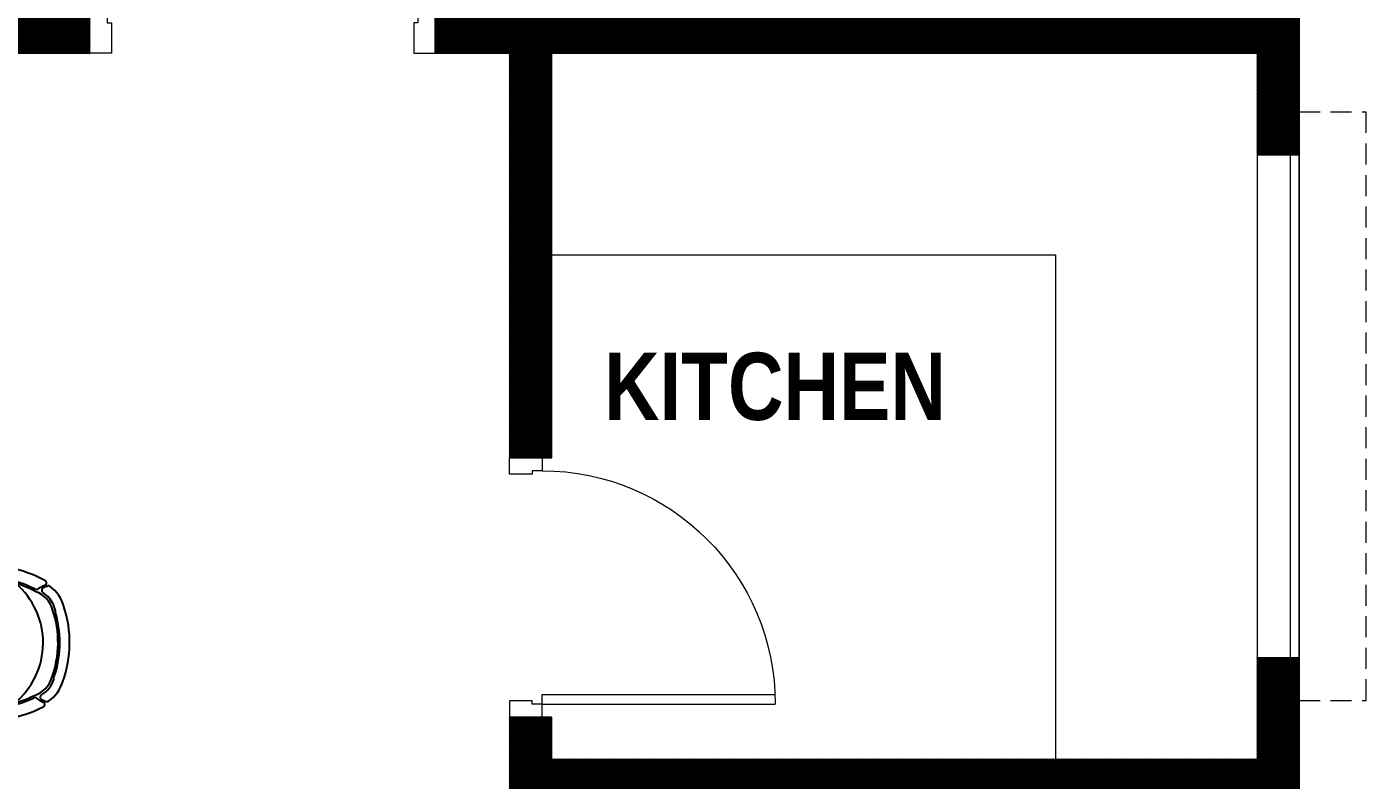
# Model space of a CAD drawing. Header units: feet. Extents: x 36275 to 37218, y -947 to -334.
# Drawn here: x 36773.8 to 36933.3, y -640.4 to -550.8 of the extents above; entities that cross this region are included whole.
import ezdxf

# ---------------------------------------------------------------- set-up
doc = ezdxf.new("R2010")
doc.units = ezdxf.units.FT
doc.header["$MEASUREMENT"] = 0
doc.linetypes.add('ACAD_ISO14W100', pattern=[24, 12, -3, 0, -3, 0, -3, 0, -3])
doc.linetypes.add('HIDDEN', pattern=[0.375, 0.25, -0.125])
for name, color, linetype, lineweight in [('DOOR', 1, 'Continuous', 15), ('SLAB LINE', 50, 'Continuous', 30), ('text', 6, 'Continuous', 25), ('wall', 7, 'Continuous', 40), ('Wall_SYN', 7, 'Continuous', 35), ('window', 116, 'Continuous', 20)]:
    doc.layers.add(name, color=color, linetype=linetype, lineweight=lineweight)
doc.layers.add('FUR', color=183, linetype='Continuous')
doc.layers.add('FURN', color=171, linetype='Continuous')
doc.styles.get("Standard").update_dxf_attribs({"font": 'swisscb.ttf'})
pattern_1 = [(45, (0, 0), (-0.08838834764831845, 0.08838834764831845), [])]

# ---------------------------------------------------------------- blocks, each defined once
blk = doc.blocks.new('DOOR40')
at = {"layer": 'DOOR'}
for p, q in [((2, 5), (2, 40.99999999999977)), ((3.5, 5), (3.500000000003638, 40.96873642484502)), ((2, 5), (3.5, 5))]:
    blk.add_line(p, q, dxfattribs=at)
for points in [[(2, 5), (2, 3.5), (2.5, 3.5), (2.5, 0), (0, 0), (0, 5), (2, 5)], [(38, 5), (38, 3.5), (37.5, 3.5), (37.5, 0), (40, 0), (40, 5), (38, 5)]]:
    blk.add_lwpolyline(points, dxfattribs=at)
blk.add_arc((2, 5), 36, 0, 90, dxfattribs=at)
blk = doc.blocks.new('A$C64AA05FE')
at = {"layer": 'FUR', "color": 30}
blk.add_line((0.009416436671017436, 14.8839235346353), (0.1197413237860019, 5.35406651226765), dxfattribs=at)
for centre, radius, start, end in [((5.116767038711259, 15.20003741483777), 5.117124012311482, 99.15559026155806, 183.5417415923794), ((4.580357597678812, 18.52827266087513), 1.745939511078038, 18.99769172631316, 99.15559026155806), ((7.553862121138081, 19.80074040084253), 0.3437520677722433, 101.0388801752335, 223.4336495570589), ((13.51383526482823, 25.44344092777862), 8.55114806833885, 223.4336495570589, 231.9867686454698), ((9.145627782136216, 4.551491954491553), 15.67453169423328, 61.37567480274993, 96.07039326285026), ((7.607353712110125, 19.90168864958503), 1.594341378103208, 210.3279297367418, 295.2966255027745), ((8.98480024798846, 4.891516342122827), 13.83439606323555, 61.63115322231874, 93.05431775686998), ((8.987240648886655, 4.886414754273915), 13.59178389016592, 61.47683689174037, 92.94630059327312), ((6.169236320762138, 10.13548790959283), 10.25972968741664, 309.6116634892381, 49.31520251110173), ((18.46055638158941, 13.08621327756225), 4.924498400164897, 111.4673900056995, 126.1130145241165), ((16.53252623071967, 17.9889842012675), 0.3437520677722433, 291.4673900056995, 69.17404960007703), ((17.16068886850371, 17.25921745913763), 0.3437520677722433, 52.81267797886367, 107.3015200114097), ((14.36597916552455, 13.57563118196811), 3.437520677722433, 15.22853988214525, 71.1342488006551), ((16.58385637676474, 17.0335689168536), 0.3437520677722433, 115.4279196463546, 237.3244046857366), ((14.36597916552455, 13.57563118196811), 3.764326887465982, 4.809785164577015, 57.3244046857366), ((18.46055638158941, 13.08621327756225), 4.714520816065674, 107.3015200114059, 115.4279196463546), ((14.36597916552455, 13.57563118196811), 4.967517869086151, 15.22853988214525, 52.81267797886367), ((4.921029027031182, 10.17288240534651), 13.4685388907141, 339.7597961280312, 18.64383977954438), ((4.965254906132031, 10.17226625897854), 14.95430591117133, 340.052608655419, 18.3510272522182), ((5.046571479157137, 10.15084515668821), 13.58885032018307, 339.7256801689616, 15.7180097797804), ((18.45959174229574, 13.92008549500713), 0.3437520677722433, 184.809785164577, 194.8292285937887), ((4.76578405384862, 4.741754326391288), 4.686218012697843, 172.4921322371654, 260.8676136586579), ((14.26751896523638, 6.508334931186596), 3.437520677722433, 287.2693871070273, 343.1750960254682), ((14.26751896523638, 6.508334931186596), 3.764326887465982, 301.0792312219046, 343.1750960254682), ((14.26751896523638, 6.508334931186596), 4.967517869086151, 305.5909579287609, 343.1750960254682), ((7.335284031625633, 0.3730158743968559), 1.594341378103196, 63.10701040478659, 148.0757061708485), ((9.130352414667868, 15.33898931947294), 13.83439606323583, 265.3493181507434, 296.7724826853392), ((9.132933989490994, 15.34402094215727), 13.59178389016618, 265.4573353143643, 296.9267990158216), ((18.37414131826517, 6.883495314232619), 4.924498400164897, 232.290621383561, 246.9362459019548), ((16.388203447048, 2.989953196487818), 0.3437520677722433, 121.0792312219046, 242.9757162612117), ((18.37414131826517, 6.883495314232619), 4.714520816065674, 242.9757162612117, 251.1021158961756), ((16.31027706829991, 2.036338688882438), 0.3437520677722433, 289.2295863074959, 66.93624590195482), ((16.95852589807146, 2.748322714080473), 0.3437520677722433, 251.1021158961756, 305.5909579287609), ((4.347723644070356, 1.83022549748091), 1.745939511078038, 259.2480456460191, 339.4059441813254), ((7.284625438540388, 0.4754151232813228), 0.3437520677722433, 134.9699863505619, 257.3647557324139), ((13.08508991944473, -5.331129539077324), 8.55114806833885, 126.4168672621682, 134.9699863505619), ((9.300589998267242, 15.67440137212213), 15.67453169423322, 262.3332426447334, 297.0279611048666)]:
    blk.add_arc(centre, radius, start, end, dxfattribs=at)
blk = doc.blocks.new('A$C05cd1a33')
at = {"layer": 'FURN', "lineweight": 0, "ltscale": 2}
for points in [[(51.61521182985962, 78.75453640380692), (51.61521182985962, 19.15453640371379, -0.4142135623730951), (48.41521182990618, 15.95453640376036), (20.81521183214136, 15.95453640376036, -0.4142135623730951), (17.61521183218792, 19.15453640371379), (17.61521183218792, 78.75453640380692, -0.4142135623730951), (20.81521183214136, 81.95453640376036), (48.41521182990618, 81.95453640376036, -0.4142135623730951)], [(50.41521182990618, 78.75453640380692), (50.41521182990618, 19.15453640371379, -0.414213562373095), (48.41521182990618, 17.15453640371379), (20.81521183214136, 17.15453640371379, -0.414213562373095), (18.81521183214136, 19.15453640371379), (18.81521183214136, 78.75453640380692, -0.414213562373095), (20.81521183214136, 80.75453640380692), (48.41521182990618, 80.75453640380692, -0.414213562373095)]]:
    blk.add_lwpolyline(points, format="xyb", close=True, dxfattribs=at)
at = {"layer": 'FURN', "linetype": 'ACAD_ISO14W100', "lineweight": 0, "yscale": 0.9065734764729022, "zscale": 0.9065734764729022, "rotation": 270}
for p, xscale in [((25.44159933420137, 75.61261049949165), -0.9065734764729022), ((25.44159933420137, 22.29646230802906), 0.9065734764729022)]:
    blk.add_blockref('A$C64AA05FE', p, dxfattribs=dict(at, xscale=xscale))
at = {"layer": 'FURN', "linetype": 'ACAD_ISO14W100', "lineweight": 0, "yscale": 0.9065734764729022, "zscale": 0.9065734764729022}
for p, xscale in [((22.20547729860664, 55.13607747456342), -0.9065734764729022), ((47.0249463634409, 55.13607747456342), 0.9065734764729022), ((22.20547729860664, 25.52426675551453), -0.9065734764729022), ((47.0249463634409, 25.52426675551453), 0.9065734764729022)]:
    blk.add_blockref('A$C64AA05FE', p, dxfattribs=dict(at, xscale=xscale))

msp = doc.modelspace()

# ---------------------------------------------------------------- hatches: boundary and pattern name
at = {"layer": 'SLAB LINE'}
h = msp.add_hatch(dxfattribs=at)
h.set_pattern_fill('ANSI31', color=8)
h.set_pattern_definition(pattern_1)
h.paths.add_polyline_path([(36818.31314333927, -423.9395204819273), (36751.31314333927, -423.9395204819273), (36751.31314333927, -428.9395204819275), (36771.31314333927, -428.9395204819275), (36771.31314333928, -548.939520481927), (36759.31314333928, -548.9395204819268), (36759.31314333928, -553.9395204819268), (36781.31314333927, -553.9395204819273), (36781.31314333927, -548.9395204819273), (36776.31314333928, -548.939520481927), (36776.31314333927, -428.9395204819275), (36818.31314333927, -428.9395204819274)])
h.paths.add_polyline_path([(36925.31314333927, -423.9395204819273), (36878.31314333927, -423.9395204819273), (36878.31314333927, -428.9395204819273), (36920.31314333927, -428.9395204819273), (36920.31314333927, -458.939520481927), (36925.31314333927, -458.939520481927)])
h.paths.add_polyline_path([(36925.31314333927, -518.939520481927), (36920.31314333927, -518.939520481927), (36920.31314333927, -548.939520481927), (36822.45600048213, -548.9395204819273), (36822.45600048213, -553.9395204819273), (36831.31314333927, -553.939520481927), (36831.31314333928, -602.0823776247887), (36835.17028619641, -602.0823776247887), (36836.31314333927, -602.0823776247887), (36836.31314333927, -553.939520481927), (36920.31314333927, -553.939520481927), (36920.31314333927, -565.939520481927), (36925.31314333927, -565.939520481927)])
h = msp.add_hatch(dxfattribs=at)
h.set_pattern_fill('ANSI31', color=8)
h.set_pattern_definition(pattern_1)
h.paths.add_polyline_path([(36925.31314333927, -625.939520481927), (36920.31314333927, -625.939520481927), (36920.31314333927, -637.939520481927), (36836.31314333927, -637.9395204819273), (36836.31314333927, -632.9395204819273), (36831.31314333927, -632.9395204819273), (36831.31314333927, -655.0823776247887), (36835.17028619641, -655.0823776247887), (36836.31314333927, -655.0823776247887), (36836.31314333927, -642.9395204819273), (36920.31314333927, -642.939520481927), (36920.31314333928, -690.9395204819273), (36836.31314333927, -690.9395204819273), (36836.31314333927, -685.9395204819273), (36831.31314333927, -685.9395204819273), (36831.31314333927, -690.9395204819273), (36822.45600048213, -690.9395204819273), (36822.45600048213, -695.9395204819273), (36920.31314333927, -695.9395204819275), (36920.31314333928, -731.9395204819277), (36925.31314333927, -731.9395204819277)])
h.paths.add_polyline_path([(36776.31314333927, -695.9395204819273), (36781.31314333927, -695.9395204819273), (36781.31314333927, -690.9395204819273), (36771.31314333927, -690.9395204819273), (36771.31314333927, -762.9395204819273), (36766.31314333927, -762.9395204819273), (36766.31314333927, -767.9395204819273), (36771.31314333927, -767.9395204819273), (36771.31314333927, -832.9395204819273), (36818.31314333927, -832.9395204819273), (36818.31314333927, -827.9395204819273), (36776.31314333927, -827.9395204819273)])
h.paths.add_polyline_path([(36925.31314333927, -791.9395204819277), (36920.31314333928, -791.9395204819277), (36920.31314333928, -827.9395204819275), (36878.31314333927, -827.9395204819275), (36878.31314333927, -832.9395204819273), (36925.31314333927, -832.9395204819273)])

# ---------------------------------------------------------------- linework, layer by layer
at = {"layer": 'FURN', "lineweight": 0}
for p, q in [((36836.31314333927, -577.939520481927), (36896.31314333927, -577.939520481927)), ((36896.31314333927, -577.939520481927), (36896.31314333927, -637.939520481927))]:
    msp.add_line(p, q, dxfattribs=at)
at = {"layer": 'wall', "lineweight": 0}
for p, q in [((36925.31314333927, -423.9395204819273), (36925.31314333927, -832.9395204819273)), ((36781.31314333927, -553.9395204819273), (36781.31314333927, -548.9395204819273)), ((36822.45600048214, -553.9395204819273), (36822.45600048214, -548.9395204819273)), ((36759.31314333928, -553.9395204819268), (36781.31314333927, -553.9395204819273)), ((36822.45600048214, -553.9395204819273), (36831.31314333927, -553.939520481927)), ((36831.31314333927, -553.939520481927), (36831.31314333928, -602.0823776247889)), ((36836.31314333927, -553.939520481927), (36836.31314333927, -602.0823776247889)), ((36836.31314333927, -553.939520481927), (36920.31314333927, -553.939520481927)), ((36920.31314333927, -553.9395204819268), (36920.31314333927, -637.939520481927)), ((36831.31314333927, -602.0823776247887), (36836.31314333927, -602.0823776247887)), ((36831.31314333927, -632.939520481927), (36831.31314333927, -655.0823776247887)), ((36836.31314333928, -632.9395204819273), (36831.31314333927, -632.9395204819273)), ((36836.31314333927, -632.939520481927), (36836.31314333927, -637.9395204819273)), ((36836.31314333927, -637.9395204819273), (36920.31314333927, -637.939520481927))]:
    msp.add_line(p, q, dxfattribs=at)
at = {"layer": 'Wall_SYN'}
for p, q in [((36920.31314333928, -565.939520481927), (36925.31314333927, -565.939520481927)), ((36920.31314333928, -625.939520481927), (36925.31314333927, -625.939520481927))]:
    msp.add_line(p, q, dxfattribs=at)
at = {"layer": 'window', "linetype": 'HIDDEN', "ltscale": 10}
for p, q in [((36925.31314333927, -560.9395204819234), (36933.31314333928, -560.9395204819198)), ((36933.31314333927, -630.939520481927), (36933.31314333928, -560.9395204819198)), ((36925.31314333927, -630.939520481927), (36933.31314333927, -630.939520481927))]:
    msp.add_line(p, q, dxfattribs=at)
at = {"layer": 'window'}
for p, q in [((36924.31314333927, -625.9395204819269), (36924.31314333928, -565.9395204819269)), ((36925.31314333927, -625.939520481927), (36925.31314333928, -565.939520481927))]:
    msp.add_line(p, q, dxfattribs=at)

# ---------------------------------------------------------------- block references
at = {"layer": 'DOOR', "lineweight": 0, "xscale": 1.028571428571428, "yscale": 1.028571428571428, "zscale": 1.028571428571428}
msp.add_blockref('DOOR40', (36781.31314333927, -553.9395204819273), dxfattribs=at)
at = {"layer": 'DOOR', "lineweight": 0, "xscale": -0.7714285714284634, "yscale": 0.7714285714284634, "zscale": 0.7714285714284634, "rotation": 270}
msp.add_blockref('DOOR40', (36831.31314333927, -632.9395204819273), dxfattribs=at)
at = {"layer": 'FUR', "lineweight": 0, "rotation": 90}
msp.add_blockref('A$C05cd1a33', (36783.15794042316, -658.7196267352633), dxfattribs=at)

# ---------------------------------------------------------------- texts
at = {"layer": 'text', "lineweight": 0, "insert": (36862.90808408585, -589.5824466471793), "char_height": 8, "width": 96.38787878787844, "attachment_point": 2}
msp.add_mtext('KITCHEN ', dxfattribs=at)

doc.saveas('drawing.dxf')
